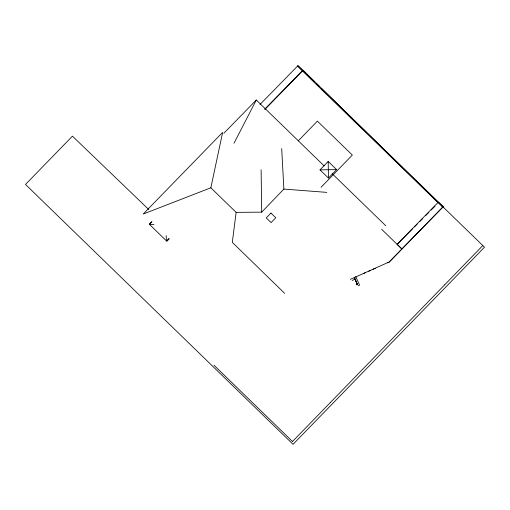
<?xml version="1.0" encoding="UTF-8"?>
<svg xmlns="http://www.w3.org/2000/svg" width="510" height="510" viewBox="0 0 510 510"><rect width="100%" height="100%" fill="white"/><g stroke="black" fill="none" stroke-linecap="round" stroke-linejoin="round"><path stroke-width="0.76" d="M328.204 161.428L328.446 178.047L336.632 169.62L328.204 161.428L320.012 169.862L328.446 178.047M210.847 187.795L143.221 214.034L222.641 132.383L210.847 187.795L236.136 212.358L232.305 242.377L284.618 293.307M233.962 143.304L256.307 100.017L324.175 165.941M443.215 206.735L321.287 88.364M236.136 212.358L261.706 212.147L283.879 189.076L281.686 148.569M151.961 221.474L149.296 224.221L166.859 241.281L168.995 239.082M151.546 222.137L149.411 224.33L153.982 224.502M169.135 238.234L166.509 240.937L166.145 235.601M298.331 140.773L317.405 121.138L352.333 155.059L321.039 187.278M350.383 279.333L389.34 261.891L443.158 206.741L438.377 202.094L397.111 244.322M292.491 441.513L330.397 402.486M330.486 402.396L444.599 284.899M444.669 284.829L482.524 245.845M223.826 133.301L256.307 100.017M259.96 104.537L297.923 65.688L305.904 73.421M264.741 109.178L302.704 70.329L297.923 65.688M264.964 109.369L303.138 70.303L438.39 202.795M389.34 261.891L443.298 206.595M412.743 228.633L397.131 244.354L401.893 248.969L381.658 229.302M414.413 226.944L417.199 224.139M419.991 221.327L422.777 218.522M425.563 215.711L428.91 212.345M431.141 210.101L435.043 206.167M357.37 284.268L354.418 277.561L357.37 284.268L356.088 284.848M352.187 280.449L355.119 279.136L357.083 284.389M358.147 285.772L359.575 285.135L355.744 276.554M363.681 273.468L365.134 272.824M368.768 271.205L370.228 270.561M373.135 269.267L375.315 268.298M387.676 262.803L389.136 262.159M320.012 169.862L336.632 169.62M283.879 189.076L326.789 192.378M148.805 209.559L72.426 136.151L25.5 184.461L293.052 444.312L484.5 247.191L441.864 205.785M307.039 74.536L314.46 81.708M316.729 83.94L319.585 86.681M297.489 66.134L442.725 207.187M332.086 173.623L385.777 225.764M214.015 365.262L292.504 441.501M261.114 169.747L261.706 212.147M270.938 213.059L266.245 217.891L271.078 222.583L275.77 217.751L270.938 213.059"/></g></svg>
